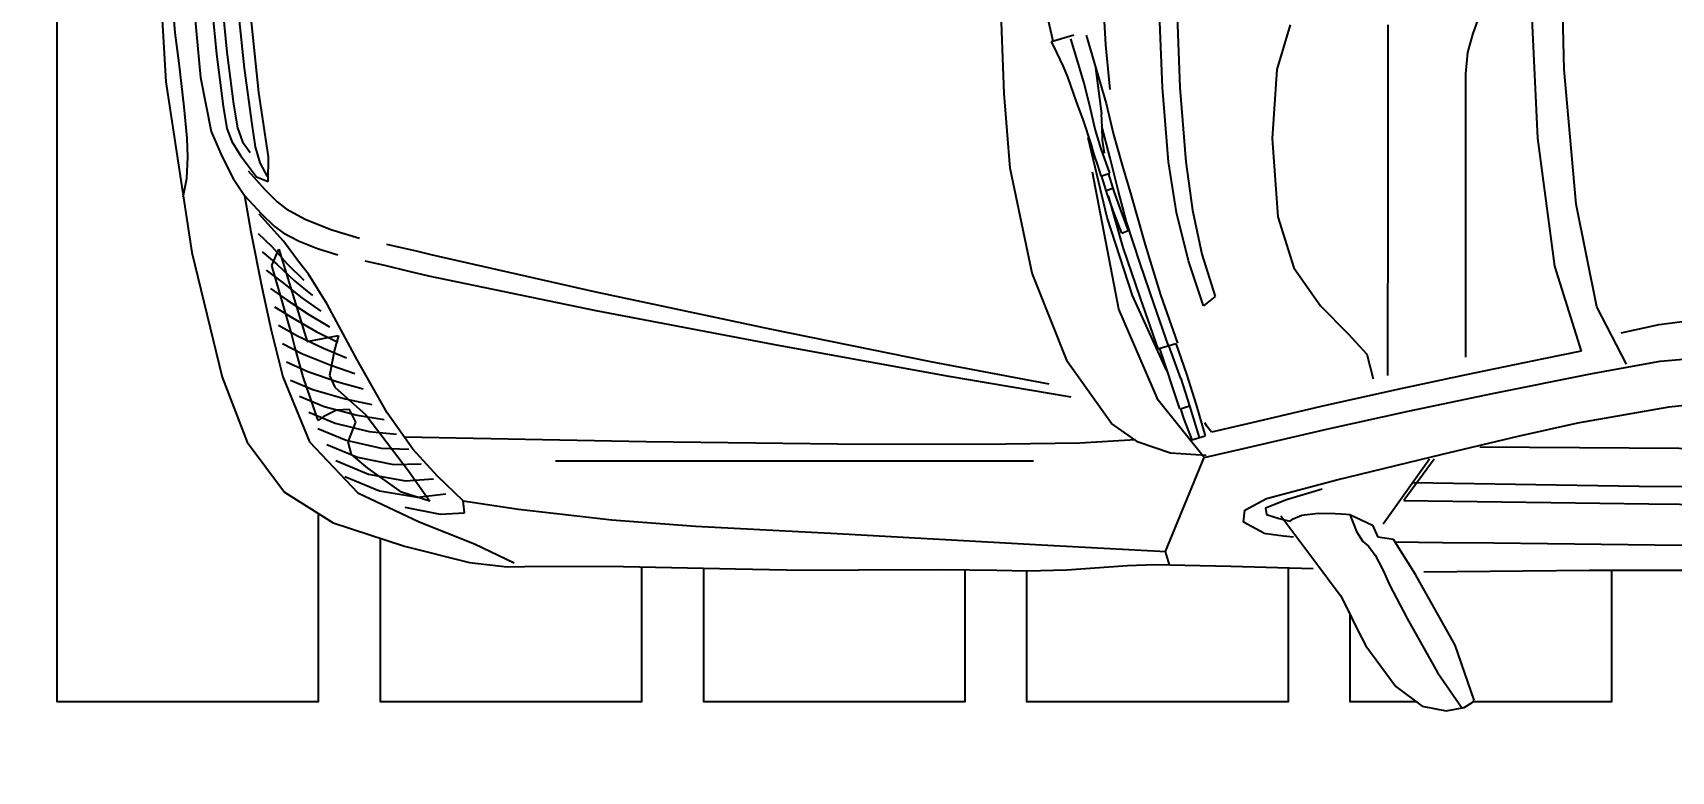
# Model space of a CAD drawing. Header units: millimetres. Extents: x -178 to 521, y -135 to 750.
# Drawn here: x 27.246 to 29.426, y 719.467 to 720.45 of the extents above; entities that cross this region are included whole.
import ezdxf

# ---------------------------------------------------------------- set-up
doc = ezdxf.new("R2010")
doc.units = ezdxf.units.MM
doc.header["$LTSCALE"] = 20
doc.header["$MEASUREMENT"] = 0
doc.header["$PDSIZE"] = -5
doc.layers.get('0').update_dxf_attribs({"linetype": 'CONTINUOUS'})
doc.layers.get('Defpoints').update_dxf_attribs({"linetype": 'CONTINUOUS'})
doc.layers.add('AR-ALV', color=5, linetype='CONTINUOUS')
doc.layers.add('E-Pen-C', color=4, linetype='CONTINUOUS', lineweight=15)
doc.layers.add('E-Pen-G', color=3, linetype='CONTINUOUS', lineweight=30)
doc.styles.add('F2', font='ARIALN.TTF')
doc.dimstyles.new('DIMENSION-1', dxfattribs={"dimtxt": 0.11, "dimasz": 0.07, "dimexe": 1, "dimexo": 0, "dimgap": 0.12, "dimtad": 1, "dimzin": 7, "dimdsep": 46, "dimtxsty": 'F2', "dimblk1": 'TRACO', "dimblk2": 'TRACO', "dimsah": 1, "dimcen": 1, "dimse1": 1, "dimse2": 1, "dimclrd": 256, "dimclre": 256, "dimclrt": 6, "dimadec": 0, "dimazin": 0, "dimtfac": 1, "dimtix": 1, "dimtmove": 2, "dimatfit": 3, "dimldrblk": 'TRACO', "dimfxl": 1, "dimtolj": 1, "dimtzin": 0, "dimarcsym": 0})

# ---------------------------------------------------------------- blocks, each defined once
blk = doc.blocks.new('TRACO')
at = {"layer": 'E-Pen-C'}
for p, q in [((0, 1), (0, -1)), ((-1, 0), (1, 0))]:
    blk.add_line(p, q, dxfattribs=at)
at = {"layer": 'E-Pen-G'}
blk.add_line((-0.424, -0.424), (0.424, 0.424), dxfattribs=at)
blk = doc.blocks.new('*D518')
at = {"linetype": 'Continuous', "lineweight": -2}
blk.add_line((30.9789, 718.8567), (30.9789, 722.4167), dxfattribs=at)
at = {"layer": 'Defpoints', "color": 0, "linetype": 'Continuous'}
for p in [(28.3385, 722.4867), (30.9789, 722.4867), (29.9644, 718.7867)]:
    blk.add_point(p, dxfattribs=at)
at = {"linetype": 'Continuous', "lineweight": -2, "xscale": 0.07, "yscale": 0.07, "zscale": 0.07}
for p, rotation in [((30.9789, 722.4867), 90), ((30.9789, 718.7867), 270)]:
    blk.add_blockref('TRACO', p, dxfattribs=dict(at, rotation=rotation))
at = {"color": 6, "linetype": 'Continuous', "insert": (30.8027, 720.6367), "char_height": 0.11, "attachment_point": 5, "rotation": 90, "style": 'F2'}
blk.add_mtext('\\A1;3.70', dxfattribs=at)
blk = doc.blocks.new('*D539')
at = {"linetype": 'Continuous', "lineweight": -2}
blk.add_line((26.6844, 722.6891), (29.7444, 722.6891), dxfattribs=at)
at = {"layer": 'Defpoints', "color": 0, "linetype": 'Continuous'}
for p in [(29.8144, 722.6891), (26.6144, 720.8367), (29.8144, 718.6367)]:
    blk.add_point(p, dxfattribs=at)
at = {"linetype": 'Continuous', "lineweight": -2, "xscale": 0.07, "yscale": 0.07, "zscale": 0.07, "rotation": 180}
blk.add_blockref('TRACO', (26.6144, 722.6891), dxfattribs=at)
at = {"linetype": 'Continuous', "lineweight": -2, "xscale": 0.07, "yscale": 0.07, "zscale": 0.07}
blk.add_blockref('TRACO', (29.8144, 722.6891), dxfattribs=at)
at = {"color": 6, "linetype": 'Continuous', "insert": (28.2144, 722.8652), "char_height": 0.11, "attachment_point": 5, "style": 'F2'}
blk.add_mtext('\\A1;3.20', dxfattribs=at)
blk = doc.blocks.new('Austin Mini dessus')
at = {"color": 8, "flags": 128}
for points in [[(1.1117, 3.9516), (1.1466, 3.978)], [(1.1466, 3.978), (1.1788, 3.984)], [(1.1671, 3.9332), (1.2, 3.9805)], [(1.1788, 3.984), (1.2025, 3.9796)], [(1.2159, 3.9699), (1.1905, 3.8965)], [(1.2025, 3.9796), (1.2133, 3.9732)], [(1.2133, 3.9732), (1.2159, 3.9699)], [(1.0718, 3.8974), (1.1117, 3.9516)], [(1.127, 3.8612), (1.1671, 3.9332)], [(1.0602, 3.8752), (1.0718, 3.8974)], [(1.1905, 3.8965), (1.1378, 3.8027)], [(1.0455, 3.8453), (1.0602, 3.8752)], [(1.1035, 3.8163), (1.127, 3.8612)], [(1.0383, 3.8304), (1.0455, 3.8453)], [(1.0093, 3.792), (1.0326, 3.8229)], [(1.0326, 3.8229), (1.0383, 3.8304)], [(1.0947, 3.7975), (1.1035, 3.8163)], [(-0.1204, 3.7865), (-0.0703, 3.7926)], [(-0.0703, 3.7926), (-0.0241, 3.7916)], [(0.0842, 3.7922), (0.2332, 3.7952)], [(0.2332, 3.7952), (0.3237, 3.797)], [(0.3237, 3.797), (0.3971, 3.7966)], [(0.3971, 3.7966), (0.5088, 3.7962)], [(0.5088, 3.7962), (0.581, 3.797)], [(0.581, 3.797), (0.6212, 3.7976)], [(0.6212, 3.7976), (0.674, 3.7963)], [(0.674, 3.7963), (0.7177, 3.7934)], [(0.7177, 3.7934), (0.7547, 3.7905)], [(0.8924, 3.7915), (1.0016, 3.7949)], [(1.0842, 3.7768), (1.0947, 3.7975)], [(1.1378, 3.8027), (1.1088, 3.7563)], [(1.1489, 3.7991), (1.3693, 3.7967)], [(1.3693, 3.7967), (1.6304, 3.7968)], [(-0.2069, 3.765), (-0.1204, 3.7865)], [(-0.114, 3.7617), (-0.0609, 3.787)], [(-0.0241, 3.7916), (0.0842, 3.7922)], [(0.6405, 3.7634), (0.8064, 3.7721)], [(0.7547, 3.7905), (0.7913, 3.7892)], [(0.7913, 3.7892), (0.8117, 3.7899)], [(0.8107, 3.7898), (0.8054, 3.7722)], [(0.8054, 3.7722), (0.8566, 3.6469)], [(0.8117, 3.7899), (0.831, 3.7901)], [(0.831, 3.7901), (0.8924, 3.7915)], [(0.9589, 3.7245), (1.0093, 3.792)], [(1.0753, 3.7651), (1.0842, 3.7768)], [(-0.302, 3.7337), (-0.2069, 3.765)], [(-0.1874, 3.7324), (-0.114, 3.7617)], [(0.3684, 3.7483), (0.6405, 3.7634)], [(0.936, 3.7475), (0.949, 3.7493)], [(0.949, 3.7493), (0.9623, 3.751)], [(0.9623, 3.751), (0.9758, 3.7525)], [(1.0594, 3.7455), (1.0677, 3.7588)], [(1.0677, 3.7588), (1.0753, 3.7651)], [(1.0806, 3.7369), (1.0877, 3.7528)], [(1.1088, 3.7563), (1.0877, 3.7528)], [(1.1098, 3.7592), (1.174, 3.7599)], [(1.174, 3.7599), (1.2419, 3.7604)], [(1.2419, 3.7604), (1.3135, 3.7616)], [(1.3135, 3.7616), (1.4923, 3.7636)], [(-0.3667, 3.6929), (-0.302, 3.7337)], [(-0.269, 3.694), (-0.1874, 3.7324)], [(-0.0554, 3.7158), (0.0688, 3.7297)], [(0.0688, 3.7297), (0.18, 3.7384)], [(0.18, 3.7384), (0.3684, 3.7483)], [(0.936, 3.7475), (0.9091, 3.7332)], [(0.9091, 3.7332), (0.9111, 3.717)], [(0.9395, 3.7228), (0.9564, 3.7282)], [(0.9564, 3.7282), (0.9673, 3.7309)], [(0.9673, 3.7309), (0.9712, 3.7316)], [(0.9712, 3.7316), (0.975, 3.7288)], [(0.975, 3.7288), (0.9869, 3.7238)], [(1.0506, 3.7228), (1.0594, 3.7455)], [(1.0506, 3.7228), (1.0806, 3.7369)], [(1.0947, 3.7351), (1.1565, 3.6487)], [(-0.2065, 3.713), (-0.1595, 3.7223)], [(-0.1595, 3.7223), (-0.127, 3.7206)], [(-0.127, 3.7206), (-0.1288, 3.7047)], [(-0.1288, 3.7047), (-0.0554, 3.7158)], [(0.9111, 3.717), (0.9395, 3.7016)], [(0.9383, 3.7145), (0.9395, 3.7228)], [(0.9665, 3.7034), (0.9383, 3.7145)], [(0.9869, 3.7238), (1.0083, 3.721)], [(1.0083, 3.721), (1.031, 3.7215)], [(1.031, 3.7215), (1.0455, 3.7223)], [(1.0455, 3.7223), (1.0506, 3.7228)], [(1.1226, 3.7043), (1.4484, 3.7087)], [(1.4484, 3.7087), (1.6921, 3.7115)], [(-0.4163, 3.6266), (-0.3667, 3.6929)], [(-0.3332, 3.6261), (-0.269, 3.694)], [(-0.2862, 3.6722), (-0.24, 3.6915)], [(-0.2108, 3.6933), (-0.2557, 3.6613)], [(-0.24, 3.6915), (-0.1897, 3.6999)], [(-0.1734, 3.7051), (-0.2108, 3.6933)], [(-0.2018, 3.6646), (-0.1734, 3.7051)], [(-0.1897, 3.6999), (-0.152, 3.6952)], [(-0.1288, 3.7047), (-0.1629, 3.672)], [(0.9395, 3.7016), (1.0331, 3.6766)], [(1.0136, 3.6893), (0.9665, 3.7034)], [(1.1626, 3.649), (1.1226, 3.7043)], [(1.1335, 3.6804), (1.4355, 3.6849)], [(1.4355, 3.6849), (1.6643, 3.6871)], [(-0.2983, 3.6509), (-0.2548, 3.669)], [(-0.2582, 3.5904), (-0.2018, 3.6646)], [(-0.2548, 3.669), (-0.2057, 3.6781)], [(-0.2057, 3.6781), (-0.1684, 3.6754)], [(-0.1629, 3.672), (-0.1958, 3.6357)], [(1.0331, 3.6766), (1.174, 3.6425)], [(-0.3103, 3.6295), (-0.2696, 3.6465)], [(-0.2776, 3.6432), (-0.2819, 3.6262)], [(-0.2557, 3.6613), (-0.2776, 3.6432)], [(-0.2696, 3.6465), (-0.2217, 3.6563)], [(-0.2217, 3.6563), (-0.1848, 3.6556)], [(0.6296, 3.652), (-0.0059, 3.652)], [(0.8118, 3.6411), (0.769, 3.6265)], [(0.8566, 3.6469), (0.7958, 3.5707)], [(0.8596, 3.6444), (0.8118, 3.6411)], [(0.8566, 3.6469), (0.909, 3.6348)], [(1.174, 3.6425), (1.2747, 3.6187)], [(-0.4494, 3.54), (-0.4163, 3.6266)], [(-0.3686, 3.5396), (-0.3332, 3.6261)], [(-0.3224, 3.6082), (-0.2844, 3.624)], [(-0.2844, 3.624), (-0.2378, 3.6344)], [(-0.2819, 3.6262), (-0.2717, 3.5998)], [(-0.2378, 3.6344), (-0.2012, 3.6358)], [(-0.1958, 3.6357), (-0.2299, 3.5876)], [(-0.2069, 3.6195), (0.1144, 3.6255)], [(0.1144, 3.6255), (0.369, 3.6287)], [(0.369, 3.6287), (0.5603, 3.6292)], [(0.5603, 3.6292), (0.6914, 3.6273)], [(0.6914, 3.6273), (0.7656, 3.6231)], [(0.769, 3.6265), (0.7337, 3.6018)], [(0.835, 3.6098), (0.8402, 3.6233)], [(0.8372, 3.5784), (0.8502, 3.6203)], [(0.8402, 3.6233), (0.8582, 3.6183)], [(0.8462, 3.577), (0.8582, 3.6183)], [(0.909, 3.6348), (1.0218, 3.609)], [(1.2235, 3.6328), (1.5547, 3.6348)], [(1.2747, 3.6187), (1.3537, 3.601)], [(-0.3219, 3.5976), (-0.3417, 3.5395)], [(-0.3344, 3.5868), (-0.2992, 3.6015)], [(-0.3144, 3.5923), (-0.3219, 3.5976)], [(-0.2992, 3.6015), (-0.2538, 3.6126)], [(-0.2717, 3.5998), (-0.28, 3.5832)], [(-0.2698, 3.5907), (-0.2341, 3.5963)], [(-0.2538, 3.6126), (-0.2177, 3.6161)], [(0.7337, 3.6018), (0.675, 3.5196)], [(0.8299, 3.5961), (0.835, 3.6098)], [(0.8604, 3.6051), (0.8577, 3.6008)], [(0.8634, 3.6093), (0.8604, 3.6051)], [(0.8666, 3.6133), (0.8634, 3.6093)], [(0.9143, 3.6021), (0.8666, 3.6133)], [(1.0183, 3.578), (0.9143, 3.6021)], [(1.0218, 3.609), (1.1282, 3.5852)], [(1.3537, 3.601), (1.4755, 3.5794)], [(-0.3465, 3.5655), (-0.3139, 3.579)], [(-0.2975, 3.5839), (-0.3144, 3.5923)], [(-0.3139, 3.579), (-0.2698, 3.5907)], [(-0.2994, 3.5535), (-0.2582, 3.5904)], [(-0.28, 3.5832), (-0.2975, 3.5839)], [(-0.2858, 3.5689), (-0.2505, 3.5765)], [(-0.2299, 3.5876), (-0.2701, 3.5169)], [(0.8151, 3.5556), (0.8242, 3.5824)], [(0.8252, 3.5824), (0.8299, 3.5961)], [(0.8252, 3.5824), (0.8372, 3.5784)], [(0.8257, 3.5419), (0.8372, 3.5784)], [(0.8334, 3.5361), (0.8462, 3.577)], [(1.12, 3.5551), (1.0183, 3.578)], [(1.1282, 3.5852), (1.2404, 3.5618)], [(1.4755, 3.5794), (1.6204, 3.564)], [(-0.3585, 3.5441), (-0.3287, 3.5566)], [(-0.3287, 3.5566), (-0.2858, 3.5689)], [(-0.3066, 3.538), (-0.2994, 3.5535)], [(-0.2955, 3.5465), (-0.2617, 3.5558)], [(0.517, 3.5386), (0.6793, 3.5662)], [(0.7958, 3.5707), (0.7435, 3.4498)], [(0.8063, 3.5287), (0.8151, 3.5556)], [(1.2053, 3.5371), (1.12, 3.5551)], [(1.2404, 3.5618), (1.3729, 3.5353)], [(-0.4897, 3.3744), (-0.4494, 3.54)], [(-0.3843, 3.4776), (-0.3686, 3.5396)], [(-0.3639, 3.5197), (-0.3356, 3.5327)], [(-0.3417, 3.5395), (-0.3534, 3.4979)], [(-0.3356, 3.5327), (-0.2955, 3.5465)], [(-0.3001, 3.5036), (-0.3066, 3.538)], [(-0.3051, 3.524), (-0.273, 3.5351)], [(0.2925, 3.4981), (0.517, 3.5386)], [(0.4929, 3.5192), (0.6502, 3.5491)], [(0.8067, 3.5309), (0.7615, 3.4315)], [(0.8257, 3.5419), (0.8097, 3.4979)], [(0.8192, 3.4954), (0.8334, 3.5361)], [(1.0731, 3.5095), (1.0817, 3.5421)], [(1.1011, 3.5379), (1.1017, 3.2922)], [(1.3084, 3.5158), (1.2053, 3.5371)], [(1.3729, 3.5353), (1.4635, 3.5186)], [(-0.3424, 3.5089), (-0.3051, 3.524)], [(-0.3148, 3.5016), (-0.2843, 3.5144)], [(-0.2701, 3.5169), (-0.3098, 3.443)], [(0.2791, 3.4759), (0.4929, 3.5192)], [(0.675, 3.5196), (0.6278, 3.4015)], [(0.7972, 3.5019), (0.8063, 3.5287)], [(1.0484, 3.4825), (1.0731, 3.5095)], [(1.2049, 3.5135), (1.2049, 3.1364)], [(1.3585, 3.5054), (1.3084, 3.5158)], [(1.4186, 3.5228), (1.3793, 3.4466)], [(1.4635, 3.5186), (1.6129, 3.5061)], [(-0.374, 3.3698), (-0.3363, 3.4925)], [(-0.3693, 3.4953), (-0.3424, 3.5089)], [(-0.3534, 3.4979), (-0.3572, 3.4821)], [(-0.3493, 3.4851), (-0.3148, 3.5016)], [(-0.3363, 3.4925), (-0.2946, 3.4845)], [(-0.3244, 3.4792), (-0.2956, 3.4936)], [(-0.2946, 3.4845), (-0.3001, 3.5036)], [(0.0478, 3.4514), (0.2925, 3.4981)], [(0.7718, 3.4351), (0.7952, 3.5024)], [(0.8092, 3.4984), (0.7905, 3.4435)], [(0.7952, 3.5024), (0.8192, 3.4954)], [(0.7985, 3.4305), (0.8212, 3.4949)], [(1.323, 3.3924), (1.3585, 3.5054)], [(-0.3968, 3.4202), (-0.3843, 3.4776)], [(-0.3572, 3.4821), (-0.3836, 3.3914)], [(-0.3746, 3.4709), (-0.3493, 3.4851)], [(-0.3561, 3.4613), (-0.3244, 3.4792)], [(-0.3341, 3.4567), (-0.3068, 3.4729)], [(0.0453, 3.4261), (0.2791, 3.4759)], [(1.0114, 3.445), (1.0484, 3.4825)], [(1.4113, 3.481), (1.462, 3.47)], [(1.462, 3.47), (1.5309, 3.4613)], [(-0.38, 3.4466), (-0.3561, 3.4613)], [(-0.363, 3.4375), (-0.3341, 3.4567)], [(-0.3437, 3.4343), (-0.3181, 3.4522)], [(-0.1749, 3.4052), (0.0478, 3.4514)], [(0.7435, 3.4498), (0.7081, 3.2674)], [(0.8558, 3.4451), (0.8359, 3.3854)], [(0.8715, 3.4329), (0.8558, 3.4451)], [(0.9762, 3.3945), (1.0114, 3.445)], [(1.3793, 3.4466), (1.3517, 3.3099)], [(-0.3854, 3.4222), (-0.363, 3.4375)], [(-0.3698, 3.4136), (-0.3437, 3.4343)], [(-0.3534, 3.4119), (-0.3294, 3.4315)], [(-0.3098, 3.443), (-0.3346, 3.403)], [(-0.172, 3.3767), (0.0453, 3.4261)], [(0.7615, 3.4315), (0.7277, 3.3278)], [(0.7484, 3.3675), (0.7718, 3.4351)], [(0.7905, 3.4435), (0.7715, 3.3887)], [(0.7785, 3.3642), (0.7985, 3.4305)], [(0.8536, 3.3763), (0.8715, 3.4329)], [(-0.4112, 3.3468), (-0.3968, 3.4202)], [(-0.3908, 3.3978), (-0.3698, 3.4136)], [(-0.3767, 3.3898), (-0.3534, 3.4119)], [(-0.363, 3.3894), (-0.3407, 3.4108)], [(-0.3346, 3.403), (-0.3481, 3.3863)], [(-0.2013, 3.399), (-0.1749, 3.4052)], [(0.6278, 3.4015), (0.5988, 3.2619)], [(-0.3961, 3.3734), (-0.3767, 3.3898)], [(-0.3836, 3.3914), (-0.374, 3.3698)], [(-0.3836, 3.366), (-0.363, 3.3894)], [(-0.3481, 3.3863), (-0.3679, 3.3589)], [(-0.2599, 3.3851), (-0.2335, 3.3912)], [(-0.2335, 3.3912), (-0.2013, 3.399)], [(0.7715, 3.3887), (0.7537, 3.3335)], [(0.8359, 3.3854), (0.8202, 3.3211)], [(0.9547, 3.3266), (0.9762, 3.3945)], [(1.3004, 3.222), (1.323, 3.3924)], [(-0.5243, 3.1472), (-0.4897, 3.3744)], [(-0.4015, 3.349), (-0.3836, 3.366)], [(-0.3679, 3.3589), (-0.4003, 3.3232)], [(-0.3683, 3.348), (-0.347, 3.3593)], [(-0.347, 3.3593), (-0.3226, 3.369)], [(-0.3226, 3.369), (-0.2958, 3.3774)], [(-0.2307, 3.363), (-0.2112, 3.3675)], [(-0.2112, 3.3675), (-0.1915, 3.3721)], [(-0.1915, 3.3721), (-0.172, 3.3767)], [(0.7293, 3.299), (0.7484, 3.3675)], [(0.7597, 3.2985), (0.7785, 3.3642)], [(0.8415, 3.3179), (0.8536, 3.3763)], [(-0.4198, 3.2983), (-0.4112, 3.3468)], [(-0.397, 3.3226), (-0.3805, 3.3391)], [(-0.3805, 3.3391), (-0.3683, 3.348)], [(-0.339, 3.3298), (-0.3048, 3.3438)], [(-0.3048, 3.3438), (-0.2667, 3.355)], [(0.7472, 3.3485), (0.7374, 3.3232)], [(0.7462, 3.3202), (0.7557, 3.3455)], [(0.7472, 3.3485), (0.7557, 3.345)], [(-0.4198, 3.2983), (-0.397, 3.3226)], [(-0.3764, 3.3069), (-0.3644, 3.3161)], [(-0.3644, 3.3161), (-0.339, 3.3298)], [(0.7277, 3.3278), (0.7023, 3.2216)], [(0.7374, 3.3232), (0.728, 3.2975)], [(0.7371, 3.2944), (0.7462, 3.3202)], [(0.7537, 3.3335), (0.7422, 3.2911)], [(0.8202, 3.3211), (0.8092, 3.2537)], [(0.8325, 3.2537), (0.8415, 3.3179)], [(0.9474, 3.2223), (0.9547, 3.3266)], [(-0.5014, 3.3001), (-0.4965, 3.2759)], [(-0.435, 3.2757), (-0.4198, 3.2983)], [(-0.3926, 3.2902), (-0.3764, 3.3069)], [(0.728, 3.2975), (0.7203, 3.2716)], [(0.7263, 3.2915), (0.7353, 3.2885)], [(0.7293, 3.2686), (0.7371, 3.2944)], [(0.7422, 3.2911), (0.7318, 3.2485)], [(0.7478, 3.258), (0.7597, 3.2985)], [(1.1017, 3.2922), (1.1017, 3.0712)], [(1.3517, 3.3099), (1.3356, 3.1305)], [(-0.4965, 3.2759), (-0.4951, 3.2474)], [(-0.4498, 3.2462), (-0.435, 3.2757)], [(-0.4251, 3.2451), (-0.4036, 3.2735)], [(-0.415, 3.2655), (-0.3926, 3.2902)], [(-0.4036, 3.2735), (-0.3881, 3.2799)], [(-0.3992, 3.255), (-0.3897, 3.273)], [(-0.3881, 3.2799), (-0.3879, 3.2469)], [(0.7198, 3.2721), (0.7153, 3.258)], [(0.7208, 3.2721), (0.7313, 3.2686)], [(-0.4054, 3.2337), (-0.3992, 3.255)], [(0.5988, 3.2619), (0.5909, 3.1628)], [(0.7153, 3.258), (0.7105, 3.2437)], [(0.7313, 3.2686), (0.72, 3.2361)], [(0.7318, 3.2485), (0.7208, 3.2061)], [(0.7361, 3.2172), (0.7478, 3.258)], [(0.8092, 3.2537), (0.8014, 3.1546)], [(0.8246, 3.1546), (0.8325, 3.2537)], [(-0.4951, 3.2474), (-0.4961, 3.222)], [(-0.4642, 3.2131), (-0.4498, 3.2462)], [(-0.4433, 3.2092), (-0.4368, 3.2263)], [(-0.4368, 3.2263), (-0.4251, 3.2451)], [(-0.4292, 3.2081), (-0.4223, 3.2271)], [(-0.4223, 3.2271), (-0.4123, 3.2411)], [(-0.4102, 3.2033), (-0.4054, 3.2337)], [(-0.3879, 3.2469), (-0.4009, 3.1615)], [(0.7063, 3.2296), (0.6964, 3.1985)], [(0.7105, 3.2437), (0.7063, 3.2296)], [(0.72, 3.2361), (0.7116, 3.2101)], [(0.7243, 3.2421), (0.7215, 3.2248)], [(-0.4961, 3.222), (-0.5002, 3.1805)], [(-0.4783, 3.1411), (-0.4642, 3.2131)], [(-0.4482, 3.1794), (-0.4433, 3.2092)], [(-0.4345, 3.1767), (-0.4292, 3.2081)], [(0.7116, 3.2101), (0.7041, 3.1774)], [(0.721, 3.2072), (0.7203, 3.1896)], [(0.7215, 3.2248), (0.721, 3.2072)], [(0.7263, 3.1761), (0.7361, 3.2172)], [(0.9535, 3.1308), (0.9474, 3.2223)], [(1.2904, 3.0155), (1.3004, 3.222)], [(-0.42, 3.129), (-0.4102, 3.2033)], [(0.6964, 3.1985), (0.6864, 3.1723)], [(0.7123, 3.1286), (0.7203, 3.1896)], [(-0.5002, 3.1805), (-0.5068, 3.1221)], [(-0.457, 3.1102), (-0.4482, 3.1794)], [(-0.4433, 3.1075), (-0.4345, 3.1767)], [(-0.4009, 3.1615), (-0.4139, 3.0323)], [(0.5909, 3.1628), (0.5858, 3.0317)], [(0.6864, 3.1723), (0.6761, 3.1418)], [(0.7041, 3.1774), (0.6969, 3.1476)], [(0.6998, 3.0852), (0.7263, 3.1761)], [(-0.5405, 2.876), (-0.5243, 3.1472)], [(-0.4897, 3.0166), (-0.4783, 3.1411)], [(0.6761, 3.1418), (0.6698, 3.1266)], [(0.6969, 3.1476), (0.6884, 3.1193)], [(0.7318, 3.1572), (0.726, 3.0977)], [(0.8014, 3.1546), (0.7962, 3.0235)], [(0.8194, 3.0235), (0.8246, 3.1546)], [(-0.5068, 3.1221), (-0.5121, 3.0818)], [(-0.4326, 3.01), (-0.42, 3.129)], [(0.6698, 3.1266), (0.6607, 3.1082)], [(0.6884, 3.1193), (0.6795, 3.0899)], [(0.9712, 3.0712), (0.9535, 3.1308)], [(1.2049, 3.1364), (1.2077, 3.1082)], [(1.3356, 3.1305), (1.3308, 2.9266)], [(-0.4678, 3.0008), (-0.457, 3.1102)], [(-0.4541, 2.9981), (-0.4433, 3.1075)], [(0.6607, 3.1082), (0.6538, 3.0932)], [(0.726, 3.0977), (0.7219, 3.0275)], [(1.2077, 3.1082), (1.214, 3.084)], [(-0.5121, 3.0818), (-0.5164, 3.0261)], [(0.6338, 2.997), (0.6553, 3.0927)], [(0.6538, 3.0932), (0.6836, 3.0845)], [(1.214, 3.084), (1.2213, 3.064)]]:
    blk.add_lwpolyline(points, dxfattribs=at)

msp = doc.modelspace()

# ---------------------------------------------------------------- linework, layer by layer
at = {"layer": 'AR-ALV', "color": 8, "linetype": 'Continuous'}
for points in [[(27.413, 720.5588), (27.2782, 720.5588), (27.2782, 719.5598), (27.6265, 719.5598), (27.6265, 719.81)], [(27.7082, 719.7773), (27.7082, 719.5598), (28.0565, 719.5598), (28.0565, 719.7388)], [(28.1383, 719.7372), (28.1383, 719.5598), (28.4866, 719.5598), (28.4866, 719.7351)], [(28.5683, 719.7339), (28.5683, 719.5598), (28.9166, 719.5598), (28.9166, 719.7377)], [(29.1621, 719.5598), (29.3467, 719.5598), (29.3467, 719.7349)], [(28.9984, 719.6757), (28.9984, 719.5598), (29.0861, 719.5598)]]:
    msp.add_lwpolyline(points, dxfattribs=at)

# ---------------------------------------------------------------- block references
at = {"color": 8, "xscale": -1, "rotation": 180}
msp.add_blockref('Austin Mini dessus', (27.9477, 723.5316), dxfattribs=at)

# ---------------------------------------------------------------- dimensions: what is measured, and where the dimension line sits
at = {"color": 8, "linetype": 'Continuous'}
dim = msp.add_linear_dim(base=(29.8144, 722.6891), p1=(26.6144, 720.8367), p2=(29.8144, 718.6367), dimstyle='DIMENSION-1', dxfattribs=at)
dim.commit()
dim.dimension.update_dxf_attribs({"geometry": '*D539', "text_midpoint": (28.2144, 722.8652)})
dim = msp.add_linear_dim(base=(30.9789, 722.4867), p1=(29.9644, 718.7867), p2=(28.3385, 722.4867), angle=90, dimstyle='DIMENSION-1', dxfattribs=at)
dim.commit()
dim.dimension.update_dxf_attribs({"geometry": '*D518', "text_midpoint": (30.8027, 720.6367)})

doc.saveas('drawing.dxf')
